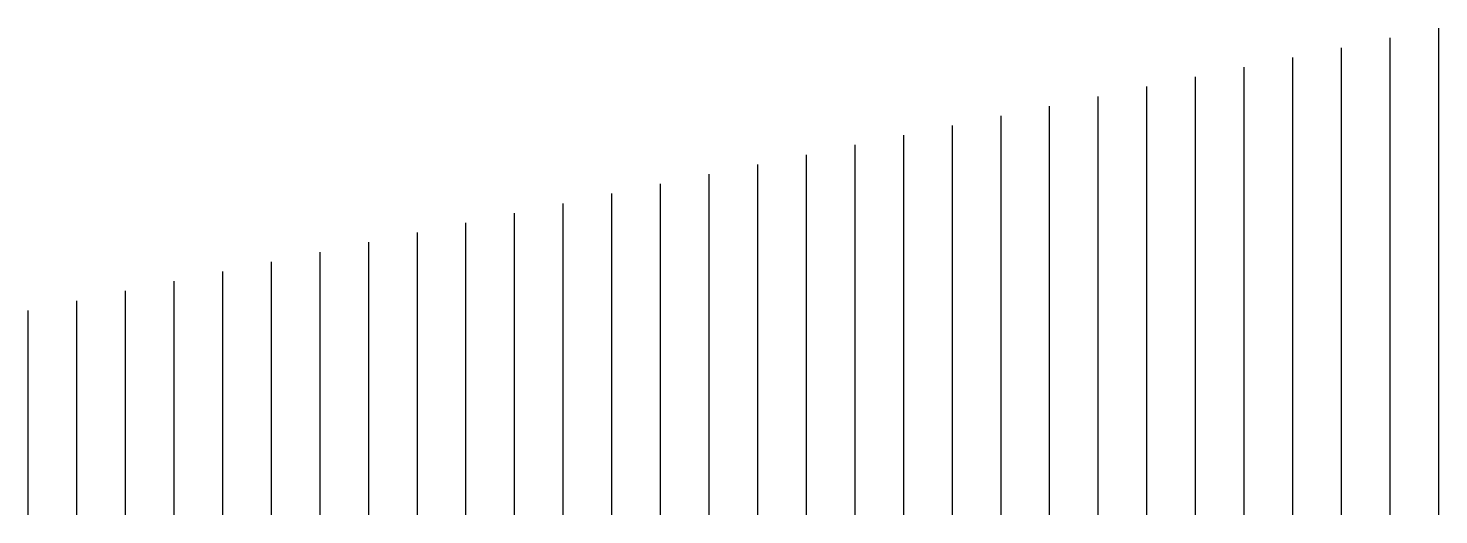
# Model space of a CAD drawing. Header units: millimetres. Extents: x 5 to 150, y 0 to 50.
import ezdxf

# ---------------------------------------------------------------- set-up
doc = ezdxf.new("R2010")
doc.units = ezdxf.units.MM
for name, color, linetype in [('LAYER_01', 2, 'CONTINUOUS'), ('LAYER_02', 3, 'CONTINUOUS'), ('LAYER_03', 4, 'CONTINUOUS'), ('LAYER_04', 5, 'CONTINUOUS'), ('LAYER_05', 6, 'CONTINUOUS'), ('LAYER_06', 7, 'CONTINUOUS'), ('LAYER_07', 1, 'CONTINUOUS'), ('LAYER_08', 2, 'CONTINUOUS'), ('LAYER_09', 3, 'CONTINUOUS'), ('LAYER_10', 4, 'CONTINUOUS'), ('LAYER_11', 5, 'CONTINUOUS'), ('LAYER_12', 6, 'CONTINUOUS'), ('LAYER_13', 7, 'CONTINUOUS'), ('LAYER_14', 1, 'CONTINUOUS'), ('LAYER_15', 2, 'CONTINUOUS'), ('LAYER_16', 3, 'CONTINUOUS'), ('LAYER_17', 4, 'CONTINUOUS'), ('LAYER_18', 5, 'CONTINUOUS'), ('LAYER_19', 6, 'CONTINUOUS'), ('LAYER_20', 7, 'CONTINUOUS'), ('LAYER_21', 1, 'CONTINUOUS'), ('LAYER_22', 2, 'CONTINUOUS'), ('LAYER_23', 3, 'CONTINUOUS'), ('LAYER_24', 4, 'CONTINUOUS'), ('LAYER_25', 5, 'CONTINUOUS'), ('LAYER_26', 6, 'CONTINUOUS'), ('LAYER_27', 7, 'CONTINUOUS'), ('LAYER_28', 1, 'CONTINUOUS'), ('LAYER_29', 2, 'CONTINUOUS'), ('LAYER_30', 3, 'CONTINUOUS')]:
    doc.layers.add(name, color=color, linetype=linetype)

msp = doc.modelspace()

# ---------------------------------------------------------------- linework, layer by layer
at = {"layer": 'LAYER_01'}
msp.add_line((5, 0), (5, 21), dxfattribs=at)
at = {"layer": 'LAYER_02'}
msp.add_line((10, 0), (10, 22), dxfattribs=at)
at = {"layer": 'LAYER_03'}
msp.add_line((15, 0), (15, 23), dxfattribs=at)
at = {"layer": 'LAYER_04'}
msp.add_line((20, 0), (20, 24), dxfattribs=at)
at = {"layer": 'LAYER_05'}
msp.add_line((25, 0), (25, 25), dxfattribs=at)
at = {"layer": 'LAYER_06'}
msp.add_line((30, 0), (30, 26), dxfattribs=at)
at = {"layer": 'LAYER_07'}
msp.add_line((35, 0), (35, 27), dxfattribs=at)
at = {"layer": 'LAYER_08'}
msp.add_line((40, 0), (40, 28), dxfattribs=at)
at = {"layer": 'LAYER_09'}
msp.add_line((45, 0), (45, 29), dxfattribs=at)
at = {"layer": 'LAYER_10'}
msp.add_line((50, 0), (50, 30), dxfattribs=at)
at = {"layer": 'LAYER_11'}
msp.add_line((55, 0), (55, 31), dxfattribs=at)
at = {"layer": 'LAYER_12'}
msp.add_line((60, 0), (60, 32), dxfattribs=at)
at = {"layer": 'LAYER_13'}
msp.add_line((65, 0), (65, 33), dxfattribs=at)
at = {"layer": 'LAYER_14'}
msp.add_line((70, 0), (70, 34), dxfattribs=at)
at = {"layer": 'LAYER_15'}
msp.add_line((75, 0), (75, 35), dxfattribs=at)
at = {"layer": 'LAYER_16'}
msp.add_line((80, 0), (80, 36), dxfattribs=at)
at = {"layer": 'LAYER_17'}
msp.add_line((85, 0), (85, 37), dxfattribs=at)
at = {"layer": 'LAYER_18'}
msp.add_line((90, 0), (90, 38), dxfattribs=at)
at = {"layer": 'LAYER_19'}
msp.add_line((95, 0), (95, 39), dxfattribs=at)
at = {"layer": 'LAYER_20'}
msp.add_line((100, 0), (100, 40), dxfattribs=at)
at = {"layer": 'LAYER_21'}
msp.add_line((105, 0), (105, 41), dxfattribs=at)
at = {"layer": 'LAYER_22'}
msp.add_line((110, 0), (110, 42), dxfattribs=at)
at = {"layer": 'LAYER_23'}
msp.add_line((115, 0), (115, 43), dxfattribs=at)
at = {"layer": 'LAYER_24'}
msp.add_line((120, 0), (120, 44), dxfattribs=at)
at = {"layer": 'LAYER_25'}
msp.add_line((125, 0), (125, 45), dxfattribs=at)
at = {"layer": 'LAYER_26'}
msp.add_line((130, 0), (130, 46), dxfattribs=at)
at = {"layer": 'LAYER_27'}
msp.add_line((135, 0), (135, 47), dxfattribs=at)
at = {"layer": 'LAYER_28'}
msp.add_line((140, 0), (140, 48), dxfattribs=at)
at = {"layer": 'LAYER_29'}
msp.add_line((145, 0), (145, 49), dxfattribs=at)
at = {"layer": 'LAYER_30'}
msp.add_line((150, 0), (150, 50), dxfattribs=at)

doc.saveas('drawing.dxf')
